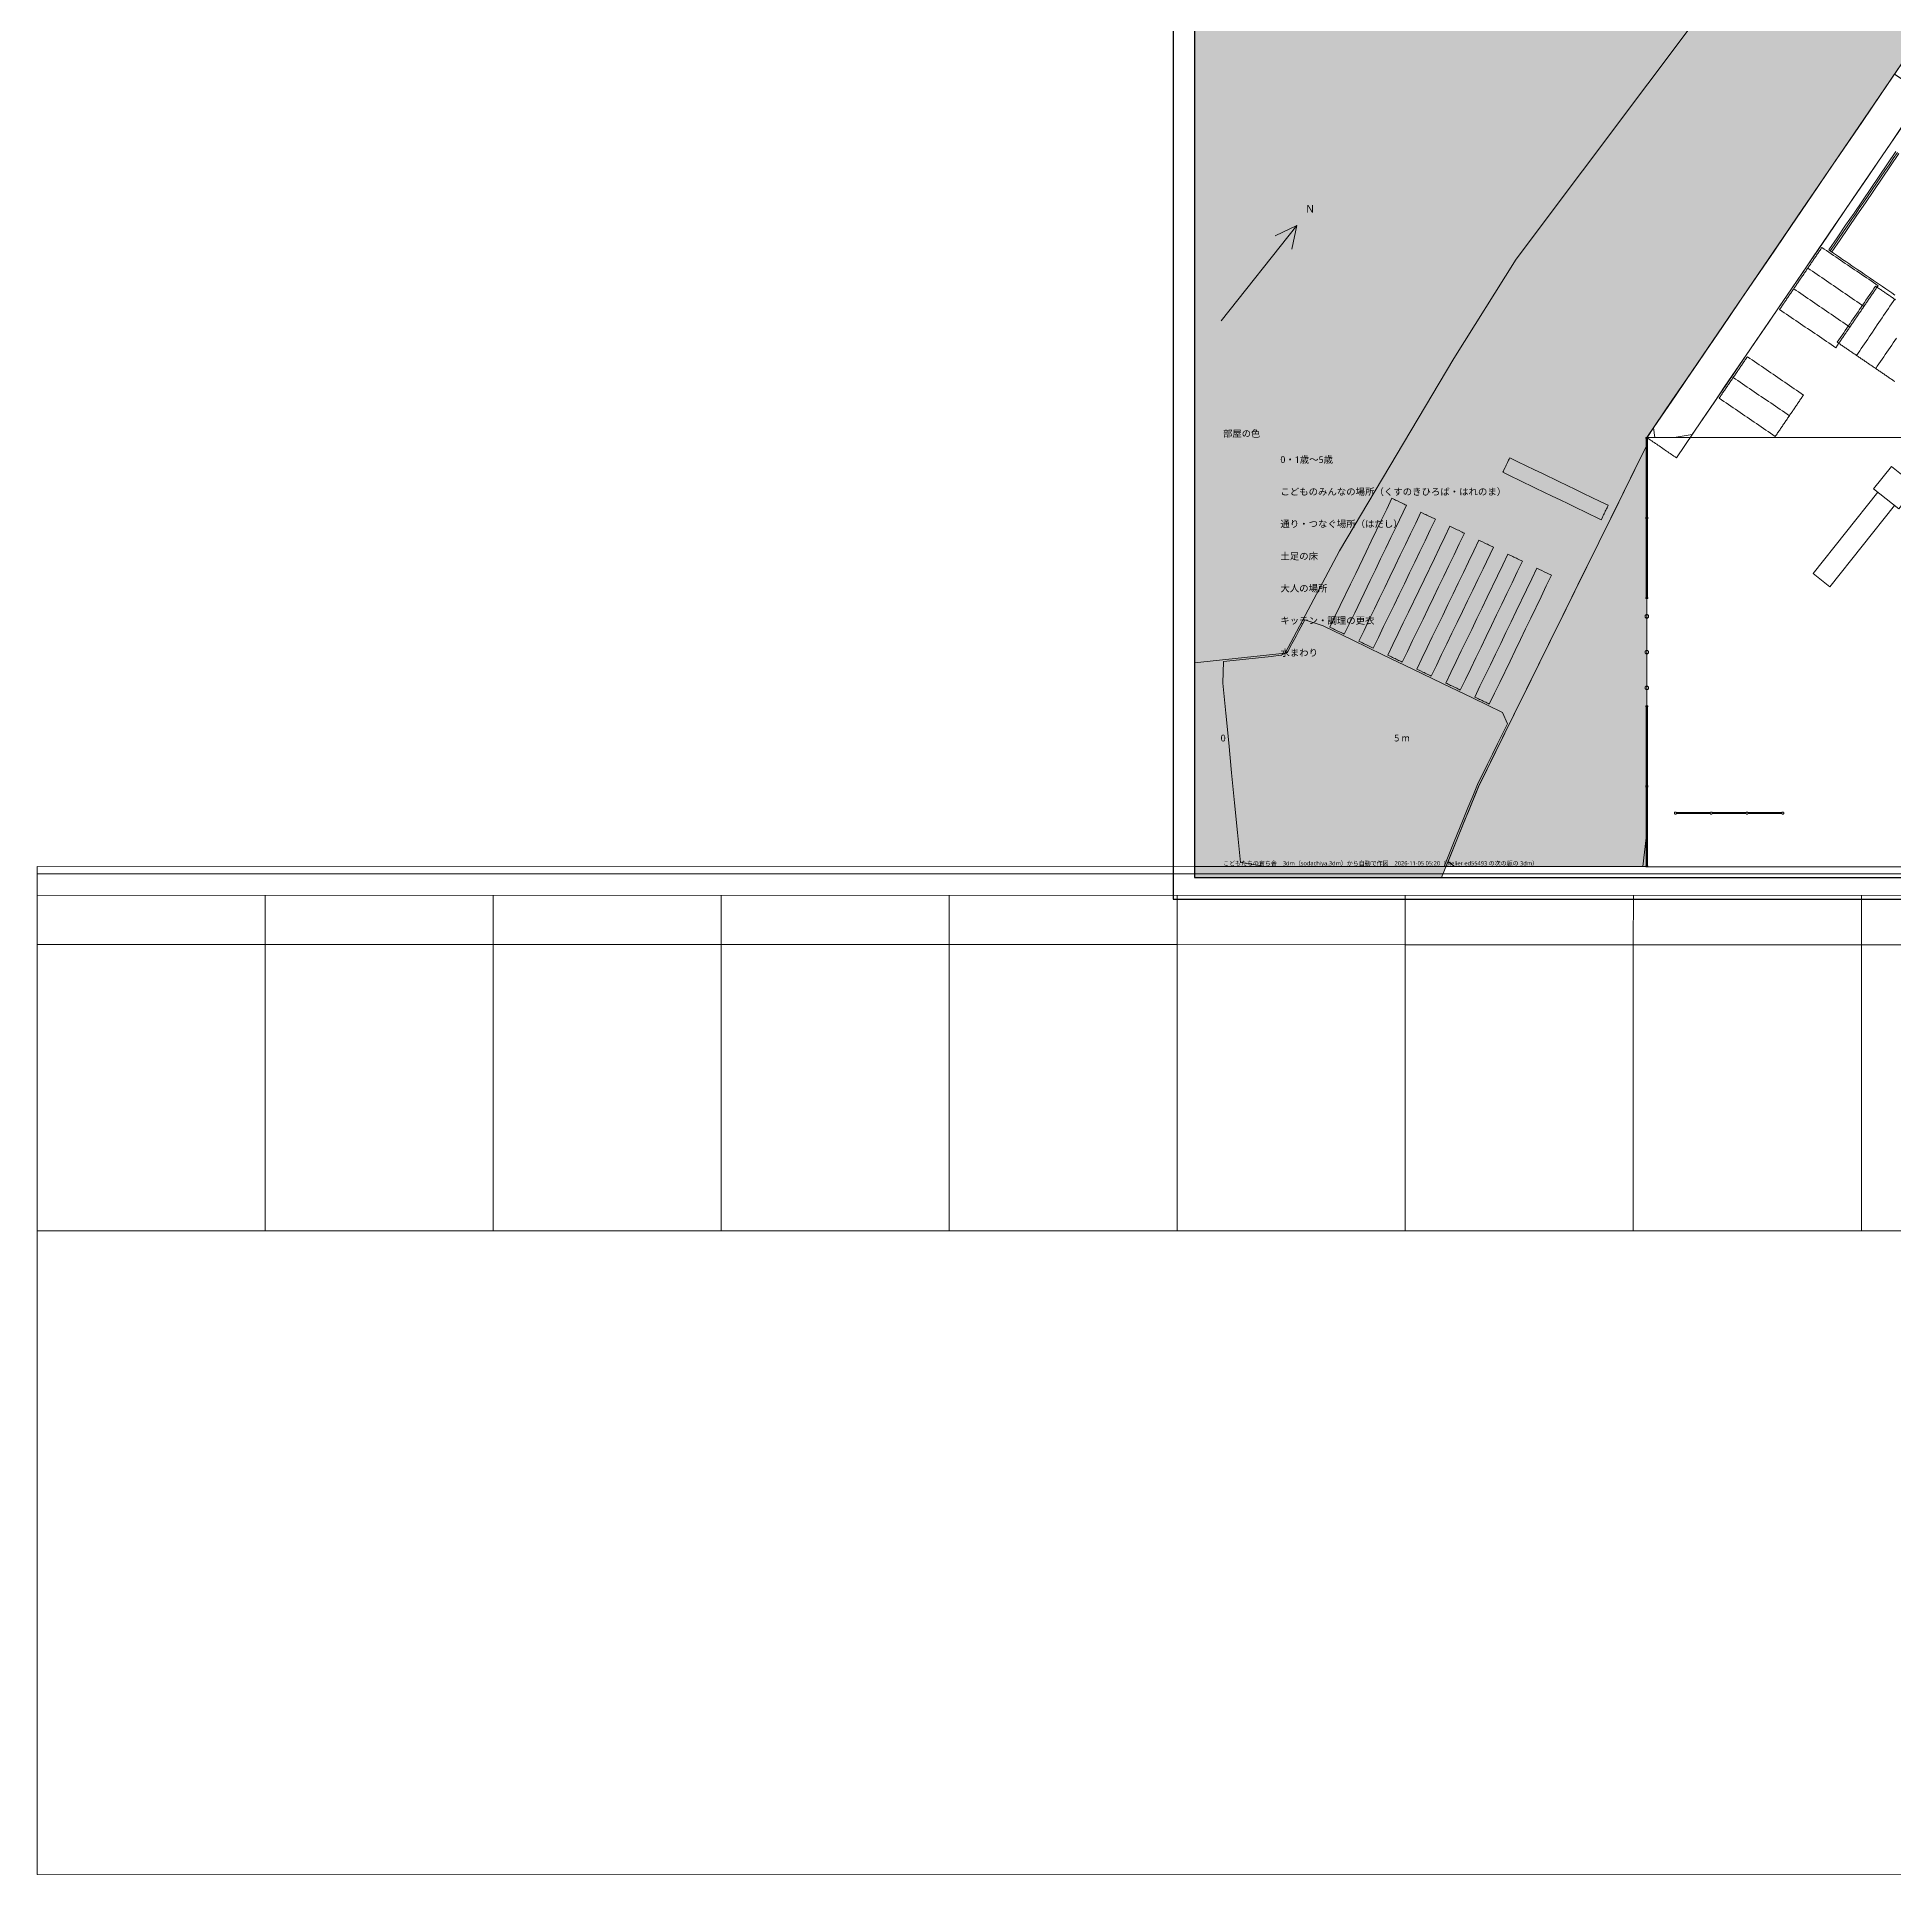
# Model space of a CAD drawing. Header units: millimetres. Extents: x -31757 to 121236, y -27283 to 63658.
# Drawn here: x -31757 to 20179, y -27283 to 24098 of the extents above; entities that cross this region are included whole.
import ezdxf

# ---------------------------------------------------------------- set-up
doc = ezdxf.new("R2010")
doc.units = ezdxf.units.MM
for name, color, linetype, lineweight in [('10_見えがかり', 7, 'Continuous', 13), ('30_敷地・外構', 8, 'Continuous', 9), ('80_図名・縮尺・方位', 7, 'Continuous', 18), ('90_図枠', 7, 'Continuous', 25)]:
    doc.layers.add(name, color=color, linetype=linetype, lineweight=lineweight)
doc.styles.add('JP', font='NotoSansCJKjp-Regular.otf')

msp = doc.modelspace()

# ---------------------------------------------------------------- hatches: boundary and pattern name
at = {"layer": '30_敷地・外構'}
for points in [[(76237, 56906), (43237, 56910), (13241, 12904), (13241, 12689), (8535, 3143), (7508, 600), (600, 600), (600, 6600), (3132, 6878), (4651, 9733), (7846, 15113), (9591, 17889), (15132, 25269), (23701, 36199), (24022, 37246), (24920, 38564), (24512, 38842), (24533, 38911), (22109, 41084), (34079, 57232), (31966, 58800), (76237, 58800)], [(13241, 12904), (13242, 907), (600, 908), (600, 58800), (83500, 58800), (83500, 903), (76239, 903), (76243, 56906), (43237, 56910)]]:
    msp.add_hatch(color=8, dxfattribs=at).paths.add_polyline_path(points)

# ---------------------------------------------------------------- linework, layer by layer
at = {"layer": '10_見えがかり'}
for points in [[(13465, 12905), (13432, 13175), (14045, 14074), (14351, 14523), (14658, 14973), (15577, 16321), (15883, 16771), (16802, 18119), (17109, 18569), (18028, 19917), (18334, 20367), (18641, 20816), (18947, 21266), (19253, 21715), (19560, 22165), (20173, 23064)], [(20173, 23064), (20622, 22757), (20944, 22427), (20637, 21977), (20331, 21528), (20025, 21078), (19718, 20629), (19412, 20179), (19106, 19730), (18799, 19280), (18493, 18831), (17880, 17932), (17574, 17482), (17267, 17033), (16961, 16583), (16654, 16134), (16348, 15684), (16042, 15235), (15735, 14785), (15429, 14336), (15123, 13886), (14816, 13437), (14510, 12987), (14009, 12905)], [(21096, 22646), (20998, 22503), (20929, 22550), (20792, 22644), (20723, 22691), (20654, 22738), (20585, 22785), (20516, 22832), (20447, 22879), (20379, 22926), (20310, 22972), (20241, 23019), (20172, 23066), (20269, 23209)], [(20293, 20846), (20058, 20502), (19354, 19469), (19119, 19125), (18884, 18780), (18650, 18436), (18415, 18092), (18394, 18106), (18388, 18111), (18367, 18125), (18360, 18129), (18333, 18148), (18567, 18492), (18802, 18837), (19037, 19181), (19271, 19525), (19506, 19870), (19741, 20214), (19975, 20558), (20210, 20903)], [(13463, 12907), (13251, 12907), (13431, 13171)], [(13223, 1714), (13129, 906), (12544, 906), (11960, 906), (10790, 906), (9621, 906), (8452, 906), (7868, 907), (7690, 1046), (7784, 1279), (7879, 1512), (7973, 1745), (8067, 1978), (8161, 2211), (8255, 2444), (8349, 2677), (8443, 2909), (8537, 3142), (9518, 5131), (10008, 6125), (10498, 7120), (10988, 8114), (11478, 9108), (11969, 10103), (12459, 11097), (12949, 12091), (13222, 12654)], [(13219, 12883), (13219, 12885), (13219, 12887), (13219, 12889), (13219, 12893), (13219, 12896), (13219, 12898), (13219, 12900), (13219, 12902), (13219, 12904), (13224, 12904), (13228, 12904), (13232, 12904), (13236, 12904), (13244, 12904), (13249, 12904), (13253, 12904), (13257, 12904), (13261, 12904), (13265, 12904), (13269, 12904), (13269, 12902), (13269, 12900), (13269, 12898), (13269, 12896), (13269, 12891), (13269, 12889), (13269, 12885), (13269, 12883), (13269, 12879), (13265, 12879), (13261, 12879), (13257, 12879), (13253, 12879), (13249, 12879), (13244, 12879), (13240, 12879), (13236, 12879), (13232, 12879), (13228, 12879), (13224, 12879), (13219, 12879), (13219, 12883)], [(13225, 10681), (13224, 12877)], [(13264, 12877), (13264, 12508), (13264, 12137), (13265, 11766), (13265, 11396), (13265, 11025), (13265, 10681)], [(13271, 12903), (17244, 12903), (18244, 12903), (23244, 12903), (24243, 12903), (25243, 12903), (25243, 12221)], [(25247, 12221), (25247, 12906), (14034, 12907)], [(9676, 11710), (9447, 11821), (9217, 11932), (9234, 11965), (9250, 11999), (9283, 12067), (9299, 12100), (9315, 12134), (9332, 12168), (9348, 12202), (9381, 12269), (9397, 12303), (9413, 12337), (9643, 12226), (10101, 12005), (10331, 11894), (10789, 11673), (11019, 11563), (11248, 11452), (11477, 11342), (11936, 11120), (12166, 11010), (12133, 10942), (12117, 10909), (12100, 10875), (12084, 10841), (12068, 10807), (12051, 10774), (12035, 10740), (12019, 10706), (12002, 10672), (11970, 10605), (11511, 10826), (11282, 10936), (11052, 11047), (10823, 11158), (10594, 11268), (10364, 11379), (10135, 11489), (9676, 11710)], [(20081, 12093), (20785, 11533), (20287, 10907), (19583, 11467), (20081, 12093)], [(6120, 11205), (6153, 11189), (6187, 11172), (6221, 11156), (6255, 11140), (6289, 11124), (6356, 11091), (6390, 11075), (6424, 11059), (6458, 11042), (6492, 11026), (6525, 11010), (6236, 10409), (6091, 10109), (5946, 9809), (5801, 9509), (5656, 9208), (5512, 8908), (5077, 8007), (4932, 7707), (4787, 7407), (4754, 7423), (4720, 7439), (4585, 7504), (4517, 7537), (4484, 7553), (4450, 7570), (4416, 7586), (4382, 7602), (4527, 7903), (4672, 8203), (4961, 8803), (5106, 9103), (5396, 9704), (5541, 10004), (5830, 10605), (5975, 10905), (6120, 11205)], [(20169, 10999), (18365, 8731), (17895, 9104), (19699, 11372)], [(7032, 10765), (7065, 10749), (7099, 10733), (7133, 10717), (7167, 10700), (7200, 10684), (7335, 10619), (7190, 10319), (7046, 10019), (6901, 9718), (6756, 9418), (6611, 9118), (6466, 8818), (6322, 8517), (6177, 8217), (5887, 7617), (5742, 7317), (5598, 7016), (5463, 7081), (5429, 7098), (5362, 7130), (5328, 7146), (5294, 7163), (5193, 7212), (5338, 7512), (5483, 7812), (5628, 8112), (5772, 8412), (5917, 8713), (6062, 9013), (6207, 9313), (6352, 9613), (6496, 9913), (6641, 10214), (6786, 10514), (6931, 10814), (7032, 10765)], [(7775, 10408), (7808, 10391), (7943, 10326), (7977, 10310), (8079, 10261), (8112, 10244), (8146, 10228), (8001, 9928), (7857, 9628), (7712, 9327), (7567, 9027), (7422, 8727), (7277, 8427), (7133, 8127), (6988, 7826), (6843, 7526), (6698, 7226), (6553, 6926), (6409, 6625), (6375, 6642), (6341, 6658), (6307, 6674), (6273, 6691), (6240, 6707), (6206, 6723), (6172, 6739), (6138, 6756), (6104, 6772), (6071, 6788), (6037, 6804), (6003, 6821), (6148, 7121), (6293, 7421), (6437, 7721), (6582, 8022), (6872, 8622), (7017, 8923), (7306, 9523), (7451, 9823), (7596, 10124), (7741, 10424), (7775, 10408)], [(13220, 10658), (13220, 10662), (13220, 10666), (13220, 10671), (13220, 10675), (13220, 10679), (13224, 10679), (13228, 10679), (13232, 10679), (13245, 10679), (13249, 10679), (13253, 10679), (13257, 10679), (13261, 10679), (13265, 10679), (13270, 10679), (13270, 10675), (13270, 10671), (13270, 10666), (13270, 10662), (13270, 10658), (13270, 10654), (13270, 10650), (13270, 10646), (13270, 10641), (13270, 10637), (13270, 10633), (13270, 10629), (13265, 10629), (13261, 10629), (13253, 10629), (13249, 10629), (13245, 10629), (13240, 10629), (13236, 10629), (13232, 10629), (13228, 10629), (13224, 10629), (13220, 10629), (13220, 10637), (13220, 10641), (13220, 10646), (13220, 10654), (13220, 10658)], [(13225, 8431), (13225, 8800), (13225, 10627)], [(13265, 10627), (13265, 10283), (13265, 9912), (13265, 9541), (13265, 9171), (13265, 8800), (13265, 8431)], [(8551, 10032), (8585, 10016), (8619, 10000), (8653, 9984), (8720, 9951), (8754, 9935), (8788, 9919), (8822, 9902), (8856, 9886), (8889, 9870), (8923, 9854), (8957, 9837), (8667, 9237), (8523, 8936), (8378, 8636), (8233, 8336), (8088, 8036), (7943, 7735), (7798, 7435), (7654, 7135), (7509, 6834), (7364, 6534), (7219, 6234), (7185, 6250), (7152, 6267), (7118, 6283), (7084, 6299), (7050, 6315), (7017, 6332), (6983, 6348), (6915, 6381), (6881, 6397), (6848, 6413), (6814, 6430), (6959, 6730), (7103, 7030), (7248, 7330), (7393, 7631), (7538, 7931), (7683, 8231), (7827, 8531), (7972, 8831), (8117, 9132), (8262, 9432), (8407, 9732), (8551, 10032)], [(9396, 9625), (9464, 9593), (9497, 9576), (9531, 9560), (9599, 9527), (9632, 9511), (9666, 9495), (9700, 9478), (9734, 9462), (9767, 9446), (9623, 9145), (9478, 8845), (9333, 8545), (9188, 8245), (9044, 7945), (8899, 7644), (8754, 7344), (8609, 7044), (8464, 6744), (8320, 6443), (8175, 6143), (8030, 5843), (7996, 5859), (7963, 5876), (7929, 5892), (7828, 5941), (7794, 5957), (7760, 5974), (7726, 5990), (7692, 6006), (7659, 6023), (7625, 6039), (7770, 6339), (7914, 6639), (8059, 6940), (8204, 7240), (8349, 7540), (8494, 7840), (8638, 8140), (8783, 8441), (9073, 9041), (9218, 9341), (9362, 9641), (9396, 9625)], [(10207, 9234), (10241, 9218), (10308, 9185), (10376, 9153), (10443, 9120), (10477, 9104), (10511, 9087), (10545, 9071), (10579, 9055), (10434, 8755), (10289, 8454), (9999, 7854), (9855, 7554), (9710, 7254), (9565, 6953), (9420, 6653), (9131, 6053), (8986, 5752), (8841, 5452), (8807, 5468), (8773, 5485), (8740, 5501), (8706, 5517), (8672, 5533), (8638, 5550), (8604, 5566), (8571, 5582), (8537, 5598), (8503, 5615), (8469, 5631), (8435, 5647), (8580, 5948), (8725, 6248), (8870, 6548), (9015, 6848), (9159, 7149), (9304, 7449), (9449, 7749), (9594, 8050), (9884, 8650), (10028, 8950), (10173, 9251), (10207, 9234)], [(13220, 8416), (13220, 8418), (13220, 8423), (13220, 8425), (13220, 8427), (13220, 8429), (13224, 8429), (13228, 8429), (13232, 8429), (13236, 8429), (13241, 8429), (13249, 8429), (13253, 8429), (13257, 8429), (13261, 8429), (13266, 8429), (13270, 8429), (13270, 8427), (13270, 8425), (13270, 8423), (13270, 8421), (13270, 8416), (13270, 8412), (13270, 8410), (13270, 8408), (13270, 8406), (13270, 8404), (13266, 8404), (13261, 8404), (13257, 8404), (13253, 8404), (13249, 8404), (13245, 8404), (13241, 8404), (13236, 8404), (13232, 8404), (13224, 8404), (13220, 8404), (13220, 8406), (13220, 8408), (13220, 8412), (13220, 8414), (13220, 8416)], [(13245, 7955), (13245, 8402)], [(1943, 6698), (2477, 6756), (2744, 6785), (3011, 6815), (3198, 6896), (3278, 7048), (3359, 7199), (3439, 7350), (3520, 7501), (3681, 7804), (4193, 7638), (5029, 7235), (5865, 6832), (6701, 6429), (7537, 6026), (8372, 5623), (9208, 5219), (9348, 4902), (9208, 4619), (9068, 4336), (8929, 4053), (8789, 3770), (8510, 3204), (8376, 2881), (8243, 2552), (8110, 2223), (7843, 1564), (7577, 906)], [(13202, 7930), (13206, 7935), (13210, 7940), (13214, 7944), (13220, 7947), (13226, 7950), (13232, 7952), (13239, 7954), (13246, 7954), (13253, 7953), (13259, 7952), (13265, 7949), (13271, 7946), (13276, 7943), (13280, 7939), (13284, 7934), (13288, 7929), (13291, 7923), (13293, 7916), (13294, 7910), (13295, 7903), (13294, 7896), (13293, 7889), (13290, 7883), (13287, 7878), (13284, 7873), (13280, 7868), (13275, 7864), (13270, 7861), (13264, 7858), (13257, 7855), (13250, 7854), (13244, 7854), (13237, 7855), (13230, 7856), (13224, 7858), (13219, 7861), (13214, 7865), (13209, 7869), (13205, 7874), (13201, 7879), (13198, 7885), (13196, 7891), (13195, 7898), (13195, 7905), (13195, 7912), (13197, 7918), (13199, 7925), (13202, 7930)], [(13245, 6955), (13245, 7853)], [(13202, 6930), (13206, 6935), (13210, 6940), (13214, 6944), (13220, 6947), (13226, 6950), (13232, 6952), (13239, 6954), (13246, 6954), (13253, 6953), (13259, 6952), (13265, 6949), (13271, 6946), (13276, 6943), (13280, 6939), (13285, 6934), (13288, 6929), (13291, 6923), (13293, 6916), (13294, 6910), (13295, 6903), (13294, 6896), (13293, 6889), (13290, 6883), (13287, 6878), (13284, 6873), (13280, 6868), (13275, 6864), (13270, 6861), (13264, 6858), (13257, 6855), (13250, 6854), (13244, 6854), (13237, 6855), (13230, 6856), (13224, 6858), (13219, 6861), (13214, 6865), (13209, 6869), (13205, 6874), (13201, 6879), (13198, 6885), (13196, 6891), (13195, 6898), (13195, 6905), (13195, 6912), (13197, 6918), (13199, 6925), (13202, 6930)], [(13245, 5955), (13245, 6853)], [(2597, 907), (1883, 1024), (1801, 1859), (1719, 2694), (1637, 3529), (1555, 4364), (1473, 5199), (1391, 6034), (1409, 6639), (1676, 6668), (1943, 6698)], [(13202, 5930), (13206, 5935), (13210, 5940), (13214, 5944), (13220, 5947), (13226, 5950), (13232, 5952), (13239, 5954), (13246, 5954), (13253, 5953), (13259, 5952), (13265, 5949), (13271, 5946), (13276, 5943), (13280, 5939), (13285, 5934), (13288, 5929), (13291, 5923), (13293, 5916), (13295, 5910), (13295, 5903), (13294, 5896), (13293, 5889), (13290, 5883), (13287, 5878), (13284, 5873), (13280, 5868), (13275, 5864), (13270, 5861), (13264, 5858), (13257, 5855), (13250, 5854), (13244, 5854), (13237, 5855), (13230, 5856), (13224, 5858), (13219, 5861), (13214, 5865), (13209, 5869), (13205, 5874), (13201, 5879), (13199, 5885), (13196, 5891), (13195, 5898), (13195, 5905), (13195, 5912), (13197, 5918), (13199, 5925), (13202, 5930)], [(13245, 5406), (13245, 5853)], [(13220, 5383), (13220, 5385), (13220, 5387), (13220, 5389), (13220, 5393), (13220, 5396), (13220, 5400), (13220, 5402), (13220, 5404), (13224, 5404), (13228, 5404), (13232, 5404), (13237, 5404), (13241, 5404), (13245, 5404), (13249, 5404), (13253, 5404), (13257, 5404), (13262, 5404), (13266, 5404), (13270, 5404), (13270, 5402), (13270, 5400), (13270, 5398), (13270, 5391), (13270, 5389), (13270, 5387), (13270, 5385), (13270, 5383), (13270, 5381), (13270, 5379), (13266, 5379), (13253, 5379), (13249, 5379), (13241, 5379), (13237, 5379), (13232, 5379), (13228, 5379), (13224, 5379), (13220, 5379), (13220, 5383)], [(13225, 3181), (13225, 3525), (13225, 4266), (13225, 5008), (13225, 5377)], [(13265, 5377), (13265, 5008), (13265, 4266), (13265, 3525), (13265, 3181)], [(13220, 3158), (13220, 3166), (13220, 3171), (13220, 3175), (13220, 3179), (13224, 3179), (13228, 3179), (13237, 3179), (13241, 3179), (13249, 3179), (13253, 3179), (13257, 3179), (13262, 3179), (13266, 3179), (13270, 3179), (13270, 3175), (13270, 3171), (13270, 3166), (13270, 3162), (13270, 3158), (13270, 3154), (13270, 3150), (13270, 3141), (13270, 3137), (13270, 3133), (13270, 3129), (13266, 3129), (13257, 3129), (13253, 3129), (13249, 3129), (13241, 3129), (13237, 3129), (13232, 3129), (13224, 3129), (13220, 3129), (13220, 3137), (13220, 3141), (13220, 3146), (13220, 3150), (13220, 3154), (13220, 3158)], [(13225, 931), (13225, 1300), (13225, 1671), (13225, 2041), (13225, 2412), (13225, 3127)], [(13265, 3127), (13265, 2783), (13265, 2412), (13265, 2041), (13265, 1300), (13265, 931)], [(14016, 2413), (14018, 2416), (14019, 2420), (14022, 2423), (14024, 2425), (14027, 2428), (14030, 2430), (14034, 2432), (14038, 2433), (14042, 2434), (14046, 2434), (14050, 2434), (14054, 2433), (14057, 2431), (14061, 2430), (14064, 2427), (14066, 2425), (14069, 2422), (14071, 2419), (14073, 2415), (14074, 2411), (14075, 2407), (14075, 2403), (14075, 2399), (14074, 2395), (14072, 2392), (14071, 2388), (14069, 2385), (14063, 2380), (14060, 2378), (14056, 2376), (14052, 2375), (14048, 2374), (14044, 2374), (14040, 2374), (14036, 2375), (14033, 2377), (14029, 2378), (14026, 2380), (14024, 2383), (14021, 2386), (14019, 2389), (14017, 2393), (14016, 2396), (14015, 2401), (14015, 2405), (14015, 2409), (14016, 2413)], [(14075, 2415), (14075, 2416), (14075, 2418), (14075, 2418), (14075, 2419), (14114, 2419), (14153, 2419), (14193, 2419), (14232, 2419), (14271, 2419), (14310, 2419), (14349, 2419), (14388, 2419), (14428, 2419), (14467, 2419), (14506, 2419), (14545, 2419), (14584, 2419), (14623, 2419), (14663, 2419), (14702, 2419), (14741, 2419), (14780, 2419), (14819, 2419), (14858, 2419), (14898, 2419), (14976, 2419), (15015, 2419), (15015, 2419), (15015, 2419), (15015, 2418), (15015, 2418), (15015, 2416), (15015, 2416), (15015, 2414)], [(15015, 2394), (15015, 2392), (15015, 2390), (15015, 2390), (15015, 2389), (15015, 2389), (14976, 2389), (14937, 2389), (14898, 2389), (14858, 2389), (14819, 2389), (14780, 2389), (14741, 2389), (14702, 2389), (14663, 2389), (14623, 2389), (14545, 2389), (14506, 2389), (14467, 2389), (14428, 2389), (14388, 2389), (14349, 2389), (14310, 2389), (14271, 2389), (14232, 2389), (14193, 2389), (14153, 2389), (14114, 2389), (14075, 2389), (14075, 2390), (14075, 2390), (14075, 2392), (14075, 2392), (14075, 2393)], [(15016, 2413), (15018, 2416), (15019, 2420), (15022, 2423), (15024, 2425), (15027, 2428), (15030, 2430), (15034, 2432), (15038, 2433), (15042, 2434), (15046, 2434), (15050, 2434), (15054, 2433), (15057, 2431), (15061, 2430), (15064, 2427), (15066, 2425), (15069, 2422), (15071, 2419), (15073, 2415), (15074, 2411), (15075, 2407), (15075, 2403), (15075, 2399), (15074, 2395), (15072, 2392), (15071, 2388), (15069, 2385), (15063, 2380), (15060, 2378), (15056, 2376), (15052, 2375), (15048, 2374), (15044, 2374), (15040, 2374), (15036, 2375), (15033, 2377), (15029, 2378), (15026, 2381), (15024, 2383), (15021, 2386), (15019, 2389), (15017, 2393), (15016, 2397), (15015, 2401), (15015, 2405), (15015, 2409), (15016, 2413)], [(15075, 2414), (15075, 2416), (15075, 2416), (15075, 2418), (15075, 2418), (15075, 2419), (15075, 2419), (15114, 2419), (15153, 2419), (15193, 2419), (15232, 2419), (15271, 2419), (15310, 2419), (15349, 2419), (15388, 2419), (15428, 2419), (15467, 2419), (15506, 2419), (15545, 2419), (15584, 2419), (15623, 2419), (15663, 2419), (15702, 2419), (15741, 2419), (15780, 2419), (15819, 2419), (15858, 2419), (15898, 2419), (15976, 2419), (16015, 2419), (16015, 2419), (16015, 2418), (16015, 2418), (16015, 2416), (16015, 2414), (16015, 2414)], [(16015, 2394), (16015, 2392), (16015, 2392), (16015, 2390), (16015, 2390), (16015, 2390), (16015, 2389), (16015, 2389), (15976, 2389), (15937, 2389), (15898, 2389), (15858, 2389), (15819, 2389), (15780, 2389), (15741, 2389), (15702, 2389), (15663, 2389), (15584, 2389), (15545, 2389), (15506, 2389), (15467, 2389), (15428, 2389), (15388, 2389), (15349, 2389), (15310, 2389), (15271, 2389), (15232, 2389), (15193, 2389), (15153, 2389), (15114, 2389), (15075, 2389), (15075, 2390), (15075, 2390), (15075, 2392), (15075, 2392), (15075, 2394)], [(16016, 2413), (16018, 2416), (16019, 2420), (16022, 2423), (16024, 2425), (16027, 2428), (16030, 2430), (16034, 2432), (16038, 2433), (16042, 2434), (16046, 2434), (16050, 2434), (16054, 2433), (16057, 2431), (16061, 2430), (16064, 2428), (16066, 2425), (16069, 2422), (16071, 2419), (16073, 2415), (16074, 2412), (16075, 2407), (16075, 2403), (16075, 2399), (16074, 2395), (16072, 2392), (16071, 2388), (16069, 2385), (16063, 2380), (16060, 2378), (16056, 2376), (16052, 2375), (16048, 2374), (16044, 2374), (16040, 2374), (16036, 2375), (16033, 2377), (16029, 2379), (16026, 2381), (16024, 2383), (16021, 2386), (16019, 2389), (16017, 2393), (16016, 2397), (16015, 2401), (16015, 2405), (16015, 2409), (16016, 2413)], [(16075, 2414), (16075, 2416), (16075, 2418), (16075, 2419), (16075, 2419), (16114, 2419), (16153, 2419), (16193, 2419), (16232, 2419), (16271, 2419), (16310, 2419), (16349, 2419), (16388, 2419), (16428, 2419), (16467, 2419), (16506, 2419), (16545, 2419), (16584, 2419), (16623, 2419), (16663, 2419), (16702, 2419), (16741, 2419), (16780, 2419), (16819, 2419), (16858, 2419), (16898, 2419), (16937, 2419), (16976, 2419), (17015, 2419), (17015, 2418), (17015, 2418), (17015, 2416), (17015, 2414)], [(17015, 2394), (17015, 2392), (17015, 2392), (17015, 2390), (17015, 2390), (17015, 2389), (17015, 2389), (16976, 2389), (16937, 2389), (16898, 2389), (16858, 2389), (16819, 2389), (16780, 2389), (16741, 2389), (16702, 2389), (16623, 2389), (16584, 2389), (16545, 2389), (16506, 2389), (16467, 2389), (16428, 2389), (16388, 2389), (16349, 2389), (16310, 2389), (16271, 2389), (16232, 2389), (16193, 2389), (16153, 2389), (16114, 2389), (16075, 2389), (16075, 2390), (16075, 2390), (16075, 2392), (16075, 2393), (16075, 2395)], [(17016, 2413), (17018, 2416), (17019, 2420), (17022, 2423), (17024, 2425), (17027, 2428), (17030, 2430), (17034, 2432), (17038, 2433), (17042, 2434), (17046, 2434), (17050, 2434), (17054, 2433), (17057, 2431), (17061, 2430), (17064, 2428), (17066, 2425), (17069, 2422), (17071, 2419), (17073, 2415), (17074, 2412), (17075, 2408), (17075, 2403), (17075, 2399), (17074, 2395), (17072, 2392), (17071, 2388), (17069, 2385), (17063, 2380), (17060, 2378), (17056, 2376), (17052, 2375), (17048, 2374), (17044, 2374), (17040, 2375), (17036, 2375), (17033, 2377), (17029, 2379), (17026, 2381), (17024, 2383), (17021, 2386), (17019, 2389), (17017, 2393), (17016, 2397), (17015, 2401), (17015, 2405), (17015, 2409), (17016, 2413)], [(25245, 903), (25245, 703), (-31755, 707), (-31755, 907), (13218, 904)], [(25245, 701), (25245, 103), (-31755, 107), (-31755, 705)], [(13220, 908), (13220, 910), (13220, 914), (13220, 916), (13220, 918), (13220, 923), (13220, 925), (13220, 927), (13220, 929), (13224, 929), (13228, 929), (13237, 929), (13241, 929), (13249, 929), (13253, 929), (13258, 929), (13262, 929), (13266, 929), (13270, 929), (13270, 927), (13270, 925), (13270, 921), (13270, 918), (13270, 914), (13270, 912), (13270, 908), (13270, 906), (13270, 904), (13266, 904), (13262, 904), (13258, 904), (13253, 904), (13245, 904), (13241, 904), (13237, 904), (13233, 904), (13228, 904), (13224, 904), (13220, 904), (13220, 908)], [(13272, 904), (25245, 903)], [(-31755, -1273), (-31755, 105)], [(-19008, -1274), (-25380, -1274), (-25380, 104)], [(-19006, -1274), (-19006, 104)], [(-12631, -1274), (-12631, 104)], [(116, -1275), (-6256, -1275), (-6256, 103)], [(6491, -1276), (118, -1275), (118, 103)], [(6493, -1276), (6493, 102)], [(12867, -1276), (12868, 102)], [(25615, -1277), (19242, -1276), (19242, 102)], [(-25383, -9274), (-31756, -9273), (-31755, -1275)], [(-25382, -1274), (-31755, -1273)], [(-19008, -9274), (-25381, -9274), (-25380, -1276)], [(-12633, -1274), (-19006, -1274)], [(-12634, -9274), (-19006, -9274), (-19006, -1276)], [(-6259, -9275), (-12632, -9274), (-12631, -1276)], [(-6258, -1275), (-12631, -1274)], [(116, -9275), (-6257, -9275), (-6256, -1277)], [(6490, -9276), (118, -9275), (118, -1277)], [(12865, -9276), (6492, -9276), (6493, -1278)], [(12865, -1276), (6493, -1276)], [(19240, -1276), (12867, -1276)], [(19240, -9276), (12867, -9276), (12867, -1278)], [(25614, -9277), (19242, -9276), (19242, -1278)], [(121236, -9285), (121235, -27283), (-31757, -27273), (-31756, -9275)]]:
    msp.add_lwpolyline(points, dxfattribs=at)
at = {"layer": '30_敷地・外構'}
for points in [[(76237, 56906), (43237, 56910), (13241, 12904), (13241, 12689), (8535, 3143), (7508, 600), (600, 600), (600, 6600), (3132, 6878), (4651, 9733), (7846, 15113), (9591, 17889), (15132, 25269), (23701, 36199), (24022, 37246), (24920, 38564), (24512, 38842), (24533, 38911), (22109, 41084), (34079, 57232), (31966, 58800), (76237, 58800), (76237, 56906)], [(13241, 12904), (13242, 907), (600, 908), (600, 58800), (83500, 58800), (83500, 903), (76239, 903), (76243, 56906), (43237, 56910), (13241, 12904)], [(76240, 56903), (76236, 900), (13245, 904), (13244, 12903), (43238, 56907), (76240, 56903)], [(13244, 12903), (13948, 13936), (14652, 14969), (15357, 16001), (16061, 17034), (16765, 18067), (17469, 19100), (18173, 20133), (18877, 21166), (19581, 22199), (20285, 23232)], [(20407, 21636), (19703, 20603), (18999, 19570), (18295, 18537), (17591, 17504), (16887, 16471), (16183, 15438), (15479, 14405), (14775, 13372), (14071, 12340), (14036, 12363), (14002, 12386), (13967, 12410), (13933, 12433), (13899, 12457), (13864, 12480), (13830, 12504), (13795, 12527), (13761, 12551), (13726, 12574), (13692, 12598), (13658, 12621), (13623, 12645), (13589, 12668), (13554, 12692), (13520, 12715), (13485, 12739), (13451, 12762), (13417, 12785), (13382, 12809), (13348, 12832), (13313, 12856), (13279, 12879), (13244, 12903)], [(18374, 18120), (18491, 18292), (18608, 18464), (18726, 18636), (18843, 18809), (18961, 18981), (19078, 19153), (19195, 19325), (19313, 19497), (19430, 19669), (19547, 19841), (19665, 20014), (19782, 20186), (19899, 20358), (20017, 20530), (20134, 20702), (20251, 20874)], [(17745, 17641), (17761, 17665), (17778, 17689), (17794, 17713), (17811, 17737), (17827, 17762), (17843, 17786), (17860, 17810), (17876, 17834), (17893, 17858), (17909, 17882), (17926, 17906), (17942, 17930), (17958, 17954), (17975, 17978), (17991, 18003), (18008, 18027), (18024, 18051), (18041, 18075), (18057, 18099), (18073, 18123), (18090, 18147), (18106, 18171), (18123, 18195), (18139, 18220), (18204, 18175), (18270, 18130), (18335, 18086), (18401, 18041), (18466, 17997), (18532, 17952), (18597, 17907), (18662, 17863), (18728, 17818), (18793, 17774), (18859, 17729), (18924, 17684), (18989, 17640), (19055, 17595), (19120, 17551), (19186, 17506), (19251, 17462), (19317, 17417), (19382, 17372), (19447, 17328), (19513, 17283), (19578, 17239), (19644, 17194), (19709, 17149), (19693, 17125), (19676, 17101), (19660, 17077), (19643, 17053), (19627, 17029), (19611, 17005), (19594, 16981), (19578, 16957), (19561, 16932), (19545, 16908), (19528, 16884), (19512, 16860), (19496, 16836), (19479, 16812), (19463, 16788), (19446, 16764), (19430, 16740), (19413, 16716), (19397, 16691), (19381, 16667), (19364, 16643), (19348, 16619), (19331, 16595), (19315, 16571), (19249, 16616), (19184, 16660), (19119, 16705), (19053, 16749), (18988, 16794), (18922, 16838), (18857, 16883), (18791, 16928), (18726, 16972), (18661, 17017), (18595, 17061), (18530, 17106), (18464, 17151), (18399, 17195), (18334, 17240), (18268, 17284), (18203, 17329), (18137, 17374), (18072, 17418), (18006, 17463), (17941, 17507), (17876, 17552), (17810, 17596), (17745, 17641)], [(20181, 16888), (20095, 16947), (20009, 17005), (19923, 17064), (19837, 17123), (19751, 17181), (19665, 17240), (19579, 17299), (19493, 17357), (19407, 17416), (19321, 17475), (19235, 17533), (19148, 17592), (19062, 17651), (18976, 17709), (18890, 17768), (18804, 17827), (18718, 17885), (18632, 17944), (18546, 18003), (18460, 18061), (18374, 18120)], [(17351, 17063), (17367, 17087), (17383, 17111), (17400, 17135), (17416, 17159), (17433, 17183), (17449, 17207), (17466, 17231), (17482, 17255), (17498, 17280), (17515, 17304), (17531, 17328), (17548, 17352), (17564, 17376), (17581, 17400), (17597, 17424), (17613, 17448), (17630, 17472), (17646, 17496), (17663, 17521), (17679, 17545), (17696, 17569), (17712, 17593), (17728, 17617), (17745, 17641), (17810, 17596), (17876, 17552), (17941, 17507), (18006, 17463), (18072, 17418), (18137, 17374), (18203, 17329), (18268, 17284), (18334, 17240), (18399, 17195), (18464, 17151), (18530, 17106), (18595, 17061), (18661, 17017), (18726, 16972), (18791, 16928), (18857, 16883), (18922, 16838), (18988, 16794), (19053, 16749), (19119, 16705), (19184, 16660), (19249, 16616), (19315, 16571), (19298, 16547), (19282, 16523), (19266, 16499), (19249, 16475), (19233, 16450), (19216, 16426), (19200, 16402), (19183, 16378), (19167, 16354), (19151, 16330), (19134, 16306), (19118, 16282), (19101, 16258), (19085, 16234), (19068, 16209), (19052, 16185), (19036, 16161), (19019, 16137), (19003, 16113), (18986, 16089), (18970, 16065), (18953, 16041), (18937, 16017), (18921, 15993), (18855, 16037), (18790, 16082), (18724, 16126), (18659, 16171), (18593, 16215), (18528, 16260), (18463, 16305), (18397, 16349), (18332, 16394), (18266, 16438), (18201, 16483), (18136, 16528), (18070, 16572), (18005, 16617), (17939, 16661), (17874, 16706), (17808, 16751), (17743, 16795), (17678, 16840), (17612, 16884), (17547, 16929), (17481, 16973), (17416, 17018), (17351, 17063)], [(16956, 16484), (16973, 16508), (16989, 16532), (17006, 16557), (17022, 16581), (17038, 16605), (17055, 16629), (17071, 16653), (17088, 16677), (17104, 16701), (17121, 16725), (17137, 16749), (17153, 16773), (17170, 16798), (17186, 16822), (17203, 16846), (17219, 16870), (17236, 16894), (17252, 16918), (17268, 16942), (17285, 16966), (17301, 16990), (17318, 17014), (17334, 17039), (17351, 17063), (17416, 17018), (17481, 16973), (17547, 16929), (17612, 16884), (17678, 16840), (17743, 16795), (17808, 16751), (17874, 16706), (17939, 16661), (18005, 16617), (18070, 16572), (18136, 16528), (18201, 16483), (18266, 16438), (18332, 16394), (18397, 16349), (18463, 16305), (18528, 16260), (18593, 16215), (18659, 16171), (18724, 16126), (18790, 16082), (18855, 16037), (18921, 15993), (18904, 15968), (18888, 15944), (18871, 15920), (18855, 15896), (18838, 15872), (18822, 15848), (18806, 15824), (18789, 15800), (18773, 15776), (18756, 15752), (18740, 15727), (18723, 15703), (18707, 15679), (18691, 15655), (18674, 15631), (18658, 15607), (18641, 15583), (18625, 15559), (18608, 15535), (18592, 15511), (18576, 15486), (18559, 15462), (18543, 15438), (18526, 15414), (18461, 15459), (18395, 15503), (18330, 15548), (18265, 15592), (18199, 15637), (18134, 15682), (18068, 15726), (18003, 15771), (17938, 15815), (17872, 15860), (17807, 15905), (17741, 15949), (17676, 15994), (17610, 16038), (17545, 16083), (17480, 16128), (17414, 16172), (17349, 16217), (17283, 16261), (17218, 16306), (17153, 16350), (17087, 16395), (17022, 16440), (16956, 16484)], [(18569, 15566), (18614, 15632), (18659, 15697), (18703, 15762), (18748, 15828), (18792, 15893), (18837, 15959), (18882, 16024), (18926, 16090), (18971, 16155), (19015, 16220), (19060, 16286), (19105, 16351), (19149, 16417), (19194, 16482), (19238, 16547), (19283, 16613), (19327, 16678), (19372, 16744), (19417, 16809), (19461, 16875), (19506, 16940), (19550, 17005), (19595, 17071), (19640, 17136), (19662, 17121), (19684, 17106), (19707, 17090), (19729, 17075), (19751, 17060), (19774, 17045), (19796, 17029), (19819, 17014), (19841, 16999), (19863, 16984), (19886, 16968), (19908, 16953), (19931, 16938), (19953, 16923), (19975, 16907), (19998, 16892), (20020, 16877), (20042, 16862), (20065, 16846), (20087, 16831), (20110, 16816), (20132, 16801), (20154, 16785), (20177, 16770), (20132, 16705), (20088, 16639), (20043, 16574), (19998, 16508), (19954, 16443), (19909, 16378), (19865, 16312), (19820, 16247), (19775, 16181), (19731, 16116), (19686, 16051), (19642, 15985), (19597, 15920), (19552, 15854), (19508, 15789), (19463, 15723), (19419, 15658), (19374, 15593), (19330, 15527), (19285, 15462), (19240, 15396), (19196, 15331), (19151, 15266), (19107, 15200), (19084, 15215), (19062, 15231), (19039, 15246), (19017, 15261), (18995, 15276), (18972, 15292), (18950, 15307), (18928, 15322), (18905, 15337), (18883, 15353), (18860, 15368), (18838, 15383), (18816, 15398), (18793, 15414), (18771, 15429), (18749, 15444), (18726, 15459), (18704, 15475), (18681, 15490), (18659, 15505), (18637, 15520), (18614, 15536), (18592, 15551), (18569, 15566)], [(19107, 15200), (19151, 15266), (19196, 15331), (19240, 15396), (19285, 15462), (19330, 15527), (19374, 15593), (19419, 15658), (19463, 15723), (19508, 15789), (19552, 15854), (19597, 15920), (19642, 15985), (19686, 16051), (19731, 16116), (19775, 16181), (19820, 16247), (19865, 16312), (19909, 16378), (19954, 16443), (19998, 16508), (20043, 16574), (20088, 16639), (20132, 16705), (20177, 16770), (20199, 16755)], [(20223, 15684), (20179, 15619), (20134, 15554), (20090, 15488), (20045, 15423), (20000, 15357), (19956, 15292), (19911, 15227), (19867, 15161), (19822, 15096), (19777, 15030), (19733, 14965), (19688, 14899), (19644, 14834), (19621, 14849), (19599, 14865), (19577, 14880), (19554, 14895), (19532, 14910), (19509, 14926), (19487, 14941), (19465, 14956), (19442, 14971), (19420, 14987), (19398, 15002), (19375, 15017), (19353, 15032), (19330, 15048), (19308, 15063), (19286, 15078), (19263, 15093), (19241, 15109), (19218, 15124), (19196, 15139), (19174, 15154), (19151, 15170), (19129, 15185), (19107, 15200)], [(19644, 14834), (19688, 14899), (19733, 14965), (19777, 15030), (19822, 15096), (19867, 15161), (19911, 15227), (19956, 15292), (20000, 15357), (20045, 15423), (20090, 15488), (20134, 15554), (20179, 15619), (20223, 15684)], [(15661, 14584), (15677, 14608), (15694, 14632), (15710, 14656), (15727, 14680), (15743, 14704), (15759, 14728), (15776, 14752), (15792, 14777), (15809, 14801), (15825, 14825), (15842, 14849), (15858, 14873), (15874, 14897), (15891, 14921), (15907, 14945), (15924, 14969), (15940, 14993), (15957, 15018), (15973, 15042), (15989, 15066), (16006, 15090), (16022, 15114), (16039, 15138), (16055, 15162), (16121, 15118), (16186, 15073), (16251, 15028), (16317, 14984), (16382, 14939), (16448, 14895), (16513, 14850), (16579, 14805), (16644, 14761), (16709, 14716), (16775, 14672), (16840, 14627), (16906, 14583), (16971, 14538), (17036, 14493), (17102, 14449), (17167, 14404), (17233, 14360), (17298, 14315), (17363, 14270), (17429, 14226), (17494, 14181), (17560, 14137), (17625, 14092), (17609, 14068), (17592, 14044), (17576, 14020), (17559, 13996), (17543, 13972), (17527, 13947), (17510, 13923), (17494, 13899), (17477, 13875), (17461, 13851), (17444, 13827), (17428, 13803), (17412, 13779), (17395, 13755), (17379, 13731), (17362, 13706), (17346, 13682), (17329, 13658), (17313, 13634), (17297, 13610), (17280, 13586), (17264, 13562), (17247, 13538), (17231, 13514), (17165, 13558), (17100, 13603), (17035, 13647), (16969, 13692), (16904, 13737), (16838, 13781), (16773, 13826), (16708, 13870), (16642, 13915), (16577, 13960), (16511, 14004), (16446, 14049), (16380, 14093), (16315, 14138), (16250, 14182), (16184, 14227), (16119, 14272), (16053, 14316), (15988, 14361), (15923, 14405), (15857, 14450), (15792, 14495), (15726, 14539), (15661, 14584)], [(15267, 14005), (15283, 14029), (15300, 14054), (15316, 14078), (15332, 14102), (15349, 14126), (15365, 14150), (15382, 14174), (15398, 14198), (15415, 14222), (15431, 14246), (15447, 14270), (15464, 14295), (15480, 14319), (15497, 14343), (15513, 14367), (15530, 14391), (15546, 14415), (15562, 14439), (15579, 14463), (15595, 14487), (15612, 14511), (15628, 14536), (15644, 14560), (15661, 14584), (15726, 14539), (15792, 14495), (15857, 14450), (15923, 14405), (15988, 14361), (16053, 14316), (16119, 14272), (16184, 14227), (16250, 14182), (16315, 14138), (16380, 14093), (16446, 14049), (16511, 14004), (16577, 13960), (16642, 13915), (16708, 13870), (16773, 13826), (16838, 13781), (16904, 13737), (16969, 13692), (17035, 13647), (17100, 13603), (17165, 13558), (17231, 13514), (17214, 13490), (17198, 13465), (17182, 13441), (17165, 13417), (17149, 13393), (17132, 13369), (17116, 13345), (17099, 13321), (17083, 13297), (17067, 13273), (17050, 13249), (17034, 13224), (17017, 13200), (17001, 13176), (16984, 13152), (16968, 13128), (16952, 13104), (16935, 13080), (16919, 13056), (16902, 13032), (16886, 13008), (16870, 12983), (16853, 12959), (16837, 12935), (16771, 12980), (16706, 13024), (16640, 13069), (16575, 13114), (16510, 13158), (16444, 13203), (16379, 13247), (16313, 13292), (16248, 13337), (16182, 13381), (16117, 13426), (16052, 13470), (15986, 13515), (15921, 13559), (15855, 13604), (15790, 13649), (15725, 13693), (15659, 13738), (15594, 13782), (15528, 13827), (15463, 13872), (15397, 13916), (15332, 13961), (15267, 14005)], [(20181, 14468), (20158, 14483), (20136, 14498), (20114, 14514), (20091, 14529), (20069, 14544), (20047, 14559), (20024, 14575), (20002, 14590), (19979, 14605), (19957, 14621), (19935, 14636), (19912, 14651), (19890, 14666), (19867, 14682), (19845, 14697), (19823, 14712), (19800, 14727), (19778, 14743), (19756, 14758), (19733, 14773), (19711, 14788), (19688, 14804), (19666, 14819), (19644, 14834)]]:
    msp.add_lwpolyline(points, dxfattribs=at)
at = {"layer": '80_図名・縮尺・方位'}
for points in [[(1342, 16170), (3458, 18830)], [(2850, 18548), (3458, 18830), (3320, 18174)]]:
    msp.add_lwpolyline(points, dxfattribs=at)
at = {"layer": '90_図枠'}
for points in [[(0, 0), (84100, 0), (84100, 59400), (0, 59400)], [(600, 600), (83500, 600), (83500, 58800), (600, 58800)]]:
    msp.add_lwpolyline(points, close=True, dxfattribs=at)

# ---------------------------------------------------------------- texts
at = {"layer": '80_図名・縮尺・方位', "style": 'JP'}
for s, insert, char_height, attachment_point in [('N', (3832, 19300), 212, 5), ('部屋の色', (1400, 12900), 185.2, 7), ('0・1歳〜5歳', (3000, 12275), 187.9, 4), ('こどものみんなの場所（くすのきひろば・はれのま）', (3000, 11375), 187.87, 4), ('通り・つなぐ場所（はだし）', (3000, 10475), 187.87, 4), ('土足の床', (3000, 9575), 187.9, 4), ('大人の場所', (3000, 8675), 187.9, 4), ('キッチン・調理の更衣', (3000, 7775), 187.9, 4), ('水まわり', (3000, 6875), 187.9, 4), ('0', (1400, 4500), 188, 5), ('5 m', (6400, 4500), 187.9, 5), ('こどもたちの育ち舎\u30003dm（sodachiya.3dm）から自動で作図\u30002026-11-05 05:20（atelier ed55493 の次の版の 3dm）', (1400, 900), 119.07, 7)]:
    msp.add_mtext(s, dxfattribs=dict(at, insert=insert, char_height=char_height, attachment_point=attachment_point))

doc.saveas('drawing.dxf')
